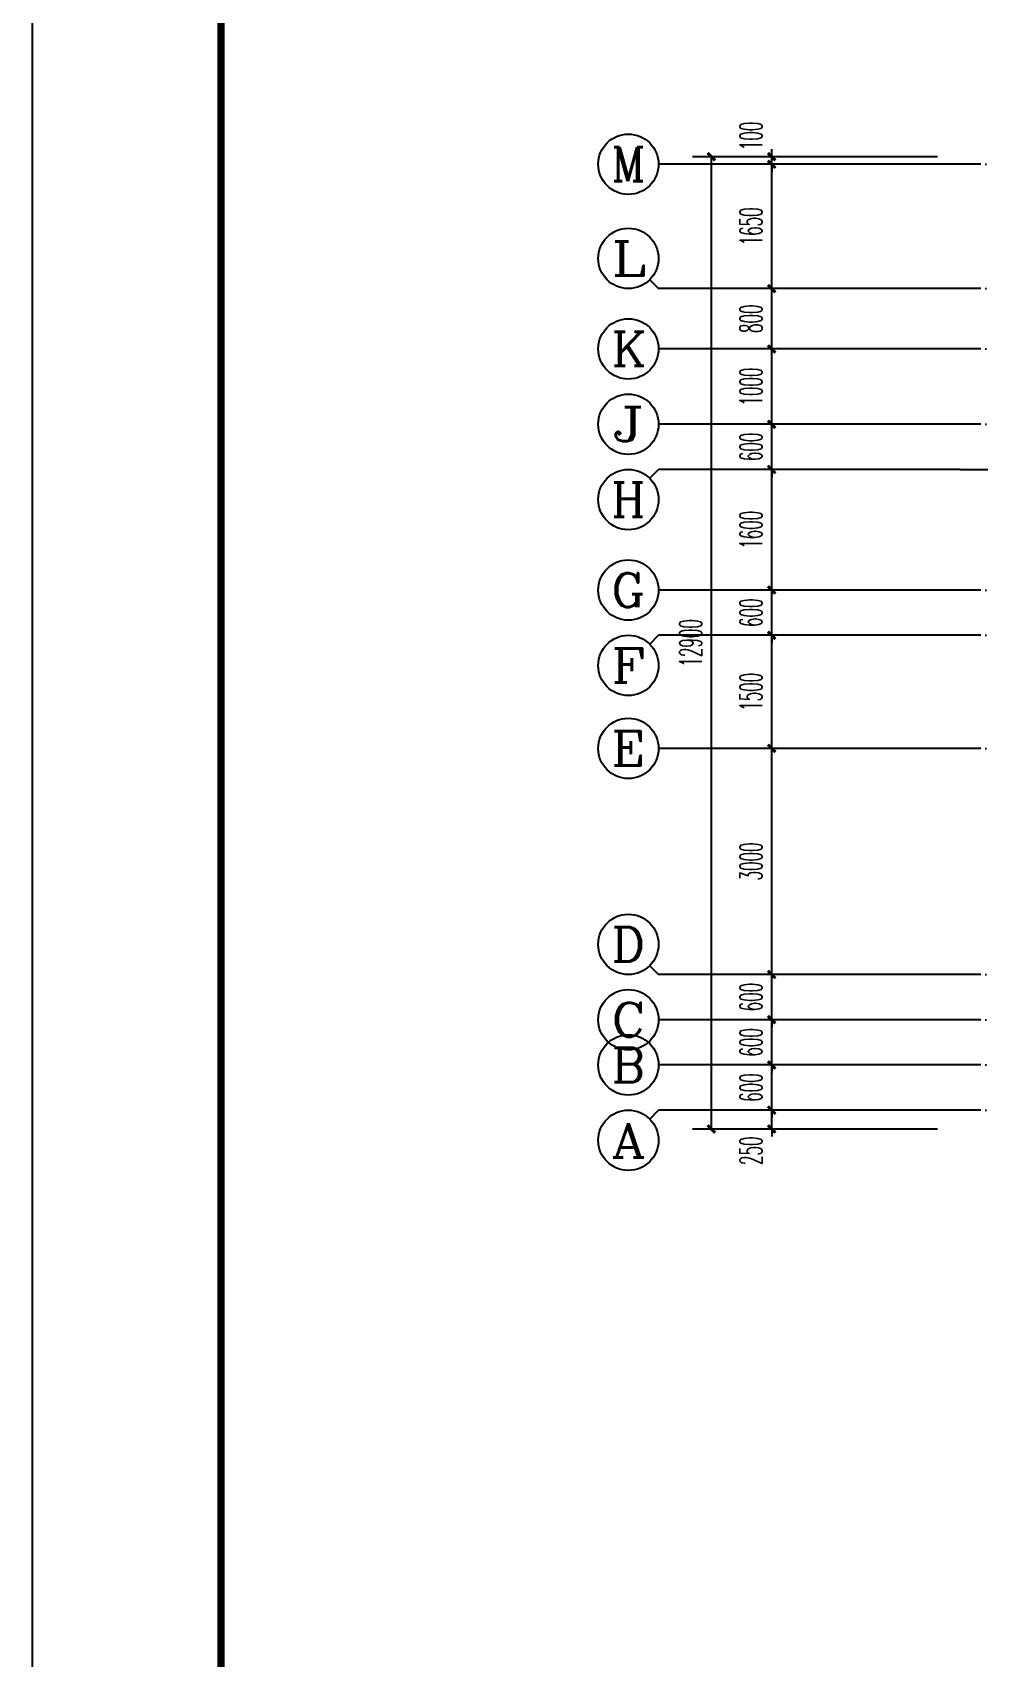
# Model space of a CAD drawing. Extents: x 27938 to 1507990, y 110129 to 923079.
# Drawn here: x 813614 to 826160, y 433771 to 455330 of the extents above; entities that cross this region are included whole.
import ezdxf
from ezdxf.enums import TextEntityAlignment as Align

# ---------------------------------------------------------------- set-up
doc = ezdxf.new("R2010")
doc.units = 0
doc.header["$LTSCALE"] = 1000
doc.header["$MEASUREMENT"] = 0
doc.linetypes.add('DOTE', pattern=[2.42, 2, -0.2, 0.02, -0.2])
for name, color, linetype in [('AXIS', 3, 'Continuous'), ('AXIS_TEXT', 7, 'Continuous'), ('DOTE', 1, 'Continuous'), ('图框', 140, 'Continuous')]:
    doc.layers.add(name, color=color, linetype=linetype)
doc.layers.add('yichutu', color=7, linetype='Continuous', true_color=0xffffff, plot=False)
doc.styles.add('_TCH_AXIS', font='COMPLEX', dxfattribs={"bigfont": 'GBCBIG'})
doc.styles.add('_TCH_DIM_T3', font='SIMPLEX.shx', dxfattribs={"width": 0.494118, "bigfont": 'GBCBIG.shx'})
doc.styles.add('COMPLEX', font='COMPLEX')
doc.dimstyles.new('_TCH_ARCH&&100', dxfattribs={"dimtxt": 297.5, "dimasz": 100, "dimexe": 250, "dimexo": 300, "dimgap": 126.25, "dimtad": 1, "dimdec": 0, "dimzin": 0, "dimdsep": 46, "dimtxsty": '_TCH_DIM_T3', "dimblk": 'ARCHTICK', "dimcen": 0.09, "dimclrt": 4, "dimazin": 2, "dimtfac": 1, "dimtdec": 0, "dimtix": 1, "dimtmove": 2, "dimatfit": 3, "dimfxl": 100, "dimtolj": 1, "dimtzin": 0, "dimarcsym": 0})

# ---------------------------------------------------------------- blocks, each defined once
blk = doc.blocks.new('TK')
at = {"layer": '图框'}
blk.add_lwpolyline([(465375, 548714), (549475, 548714), (549475, 489314), (465375, 489314)], close=True, dxfattribs=at)
blk.add_lwpolyline([(465375, 548714), (549475, 548714), (549475, 489314), (465375, 489314)], close=True, dxfattribs=at)
at = {"layer": '图框', "const_width": 100}
blk.add_lwpolyline([(548475, 490314), (548475, 547714), (467875, 547714), (467875, 490314)], close=True, dxfattribs=at)
blk = doc.blocks.new('yct-841-594-84100-59399.9999999999-100-1000.0')
at = {"layer": 'yichutu', "color": 7, "true_color": 0xffffff}
blk.add_lwpolyline([(0, 0), (0, 59400), (84100, 59400), (84100, 0)], close=True, dxfattribs=at)
blk = doc.blocks.new('GDGDGDSDA')
at = {"layer": 'DOTE', "color": 0, "linetype": 'DOTE', "ltscale": 0.3}
for p, q in [((471335, 374108), (417335, 374108)), ((471335, 372458), (417335, 372458)), ((471335, 371658), (417335, 371658)), ((471335, 370658), (417335, 370658)), ((417335, 370059), (471335, 370059)), ((471335, 368458), (417335, 368458)), ((471335, 367858), (417335, 367858)), ((471335, 366358), (417335, 366358)), ((471335, 363358), (417335, 363358)), ((471335, 362758), (417335, 362758)), ((471335, 362158), (417335, 362158)), ((471335, 361558), (417335, 361558))]:
    blk.add_line(p, q, dxfattribs=at)
blk = doc.blocks.new('_ArchTick')
at = {"color": 0, "linetype": 'ByBlock', "const_width": 0.4}
blk.add_lwpolyline([(-0.5, -0.5), (0.5, 0.5)], dxfattribs=at)
blk = doc.blocks.new('*D911')
at = {"layer": 'AXIS', "color": 0, "lineweight": -2}
for p, q in [((823417, 441032), (823417, 441132)), ((825617, 441032), (823167, 441032)), ((823417, 440782), (823417, 441032)), ((825617, 440782), (823167, 440782)), ((823417, 440782), (823417, 440682))]:
    blk.add_line(p, q, dxfattribs=at)
at = {"layer": 'Defpoints', "color": 0}
for p in [(823417, 441032), (825917, 441032), (825917, 440782)]:
    blk.add_point(p, dxfattribs=at)
at = {"layer": 'AXIS', "color": 0, "lineweight": -2, "xscale": 100, "yscale": 100, "zscale": 100}
for p, rotation in [((823417, 441032), 270), ((823417, 440782), 90)]:
    blk.add_blockref('_ArchTick', p, dxfattribs=dict(at, rotation=rotation))
at = {"layer": 'AXIS', "color": 4, "insert": (823142, 440493), "char_height": 297.5, "attachment_point": 5, "rotation": 90, "style": '_TCH_DIM_T3'}
blk.add_mtext('\\A1;250', dxfattribs=at)
blk = doc.blocks.new('*D912')
at = {"layer": 'AXIS', "color": 0, "lineweight": -2}
for p, q in [((825617, 441632), (823167, 441632)), ((823417, 441632), (823417, 441732)), ((823417, 441032), (823417, 441632)), ((825617, 441032), (823167, 441032)), ((823417, 441032), (823417, 440932))]:
    blk.add_line(p, q, dxfattribs=at)
at = {"layer": 'Defpoints', "color": 0}
for p in [(823417, 441632), (825917, 441632), (825917, 441032)]:
    blk.add_point(p, dxfattribs=at)
at = {"layer": 'AXIS', "color": 0, "lineweight": -2, "xscale": 100, "yscale": 100, "zscale": 100}
for p, rotation in [((823417, 441632), 270), ((823417, 441032), 90)]:
    blk.add_blockref('_ArchTick', p, dxfattribs=dict(at, rotation=rotation))
at = {"layer": 'AXIS', "color": 4, "insert": (823142, 441332), "char_height": 297.5, "attachment_point": 5, "rotation": 90, "style": '_TCH_DIM_T3'}
blk.add_mtext('\\A1;600', dxfattribs=at)
blk = doc.blocks.new('*D913')
at = {"layer": 'AXIS', "color": 0, "lineweight": -2}
for p, q in [((825617, 442232), (823167, 442232)), ((823417, 442232), (823417, 442332)), ((823417, 441632), (823417, 442232)), ((825617, 441632), (823167, 441632)), ((823417, 441632), (823417, 441532))]:
    blk.add_line(p, q, dxfattribs=at)
at = {"layer": 'Defpoints', "color": 0}
for p in [(823417, 442232), (825917, 442232), (825917, 441632)]:
    blk.add_point(p, dxfattribs=at)
at = {"layer": 'AXIS', "color": 0, "lineweight": -2, "xscale": 100, "yscale": 100, "zscale": 100}
for p, rotation in [((823417, 442232), 270), ((823417, 441632), 90)]:
    blk.add_blockref('_ArchTick', p, dxfattribs=dict(at, rotation=rotation))
at = {"layer": 'AXIS', "color": 4, "insert": (823142, 441932), "char_height": 297.5, "attachment_point": 5, "rotation": 90, "style": '_TCH_DIM_T3'}
blk.add_mtext('\\A1;600', dxfattribs=at)
blk = doc.blocks.new('*D914')
at = {"layer": 'AXIS', "color": 0, "lineweight": -2}
for p, q in [((825617, 442832), (823167, 442832)), ((823417, 442832), (823417, 442932)), ((823417, 442232), (823417, 442832)), ((825617, 442232), (823167, 442232)), ((823417, 442232), (823417, 442132))]:
    blk.add_line(p, q, dxfattribs=at)
at = {"layer": 'Defpoints', "color": 0}
for p in [(823417, 442832), (825917, 442832), (825917, 442232)]:
    blk.add_point(p, dxfattribs=at)
at = {"layer": 'AXIS', "color": 0, "lineweight": -2, "xscale": 100, "yscale": 100, "zscale": 100}
for p, rotation in [((823417, 442832), 270), ((823417, 442232), 90)]:
    blk.add_blockref('_ArchTick', p, dxfattribs=dict(at, rotation=rotation))
at = {"layer": 'AXIS', "color": 4, "insert": (823142, 442532), "char_height": 297.5, "attachment_point": 5, "rotation": 90, "style": '_TCH_DIM_T3'}
blk.add_mtext('\\A1;600', dxfattribs=at)
blk = doc.blocks.new('*D915')
at = {"layer": 'AXIS', "color": 0, "lineweight": -2}
for p, q in [((825617, 445832), (823167, 445832)), ((823417, 442832), (823417, 445832)), ((825617, 442832), (823167, 442832))]:
    blk.add_line(p, q, dxfattribs=at)
at = {"layer": 'Defpoints', "color": 0}
for p in [(823417, 445832), (825917, 445832), (825917, 442832)]:
    blk.add_point(p, dxfattribs=at)
at = {"layer": 'AXIS', "color": 0, "lineweight": -2, "xscale": 100, "yscale": 100, "zscale": 100}
for p, rotation in [((823417, 445832), 90), ((823417, 442832), 270)]:
    blk.add_blockref('_ArchTick', p, dxfattribs=dict(at, rotation=rotation))
at = {"layer": 'AXIS', "color": 4, "insert": (823142, 444332), "char_height": 297.5, "attachment_point": 5, "rotation": 90, "style": '_TCH_DIM_T3'}
blk.add_mtext('\\A1;3000', dxfattribs=at)
blk = doc.blocks.new('*D916')
at = {"layer": 'AXIS', "color": 0, "lineweight": -2}
for p, q in [((825617, 447332), (823167, 447332)), ((823417, 445832), (823417, 447332)), ((825617, 445832), (823167, 445832))]:
    blk.add_line(p, q, dxfattribs=at)
at = {"layer": 'Defpoints', "color": 0}
for p in [(823417, 447332), (825917, 447332), (825917, 445832)]:
    blk.add_point(p, dxfattribs=at)
at = {"layer": 'AXIS', "color": 0, "lineweight": -2, "xscale": 100, "yscale": 100, "zscale": 100}
for p, rotation in [((823417, 447332), 90), ((823417, 445832), 270)]:
    blk.add_blockref('_ArchTick', p, dxfattribs=dict(at, rotation=rotation))
at = {"layer": 'AXIS', "color": 4, "insert": (823142, 446582), "char_height": 297.5, "attachment_point": 5, "rotation": 90, "style": '_TCH_DIM_T3'}
blk.add_mtext('\\A1;1500', dxfattribs=at)
blk = doc.blocks.new('*D917')
at = {"layer": 'AXIS', "color": 0, "lineweight": -2}
for p, q in [((823417, 447932), (823417, 448032)), ((825617, 447932), (823167, 447932)), ((823417, 447332), (823417, 447932)), ((825617, 447332), (823167, 447332)), ((823417, 447332), (823417, 447232))]:
    blk.add_line(p, q, dxfattribs=at)
at = {"layer": 'Defpoints', "color": 0}
for p in [(823417, 447932), (825917, 447932), (825917, 447332)]:
    blk.add_point(p, dxfattribs=at)
at = {"layer": 'AXIS', "color": 0, "lineweight": -2, "xscale": 100, "yscale": 100, "zscale": 100}
for p, rotation in [((823417, 447932), 270), ((823417, 447332), 90)]:
    blk.add_blockref('_ArchTick', p, dxfattribs=dict(at, rotation=rotation))
at = {"layer": 'AXIS', "color": 4, "insert": (823142, 447632), "char_height": 297.5, "attachment_point": 5, "rotation": 90, "style": '_TCH_DIM_T3'}
blk.add_mtext('\\A1;600', dxfattribs=at)
blk = doc.blocks.new('*D918')
at = {"layer": 'AXIS', "color": 0, "lineweight": -2}
for p, q in [((825617, 449532), (823167, 449532)), ((823417, 447932), (823417, 449532)), ((825617, 447932), (823167, 447932))]:
    blk.add_line(p, q, dxfattribs=at)
at = {"layer": 'Defpoints', "color": 0}
for p in [(823417, 449532), (825917, 449532), (825917, 447932)]:
    blk.add_point(p, dxfattribs=at)
at = {"layer": 'AXIS', "color": 0, "lineweight": -2, "xscale": 100, "yscale": 100, "zscale": 100}
for p, rotation in [((823417, 449532), 90), ((823417, 447932), 270)]:
    blk.add_blockref('_ArchTick', p, dxfattribs=dict(at, rotation=rotation))
at = {"layer": 'AXIS', "color": 4, "insert": (823142, 448732), "char_height": 297.5, "attachment_point": 5, "rotation": 90, "style": '_TCH_DIM_T3'}
blk.add_mtext('\\A1;1600', dxfattribs=at)
blk = doc.blocks.new('*D919')
at = {"layer": 'AXIS', "color": 0, "lineweight": -2}
for p, q in [((823417, 450132), (823417, 450232)), ((825617, 450132), (823167, 450132)), ((823417, 449532), (823417, 450132)), ((825617, 449532), (823167, 449532)), ((823417, 449532), (823417, 449432))]:
    blk.add_line(p, q, dxfattribs=at)
at = {"layer": 'Defpoints', "color": 0}
for p in [(823417, 450132), (825917, 450132), (825917, 449532)]:
    blk.add_point(p, dxfattribs=at)
at = {"layer": 'AXIS', "color": 0, "lineweight": -2, "xscale": 100, "yscale": 100, "zscale": 100}
for p, rotation in [((823417, 450132), 270), ((823417, 449532), 90)]:
    blk.add_blockref('_ArchTick', p, dxfattribs=dict(at, rotation=rotation))
at = {"layer": 'AXIS', "color": 4, "insert": (823142, 449832), "char_height": 297.5, "attachment_point": 5, "rotation": 90, "style": '_TCH_DIM_T3'}
blk.add_mtext('\\A1;600', dxfattribs=at)
blk = doc.blocks.new('*D920')
at = {"layer": 'AXIS', "color": 0, "lineweight": -2}
for p, q in [((825617, 451132), (823167, 451132)), ((823417, 450132), (823417, 451132)), ((825617, 450132), (823167, 450132))]:
    blk.add_line(p, q, dxfattribs=at)
at = {"layer": 'Defpoints', "color": 0}
for p in [(823417, 451132), (825917, 451132), (825917, 450132)]:
    blk.add_point(p, dxfattribs=at)
at = {"layer": 'AXIS', "color": 0, "lineweight": -2, "xscale": 100, "yscale": 100, "zscale": 100}
for p, rotation in [((823417, 451132), 90), ((823417, 450132), 270)]:
    blk.add_blockref('_ArchTick', p, dxfattribs=dict(at, rotation=rotation))
at = {"layer": 'AXIS', "color": 4, "insert": (823142, 450632), "char_height": 297.5, "attachment_point": 5, "rotation": 90, "style": '_TCH_DIM_T3'}
blk.add_mtext('\\A1;1000', dxfattribs=at)
blk = doc.blocks.new('*D921')
at = {"layer": 'AXIS', "color": 0, "lineweight": -2}
for p, q in [((825617, 451932), (823167, 451932)), ((823417, 451132), (823417, 451932)), ((825617, 451132), (823167, 451132))]:
    blk.add_line(p, q, dxfattribs=at)
at = {"layer": 'Defpoints', "color": 0}
for p in [(823417, 451932), (825917, 451932), (825917, 451132)]:
    blk.add_point(p, dxfattribs=at)
at = {"layer": 'AXIS', "color": 0, "lineweight": -2, "xscale": 100, "yscale": 100, "zscale": 100}
for p, rotation in [((823417, 451932), 90), ((823417, 451132), 270)]:
    blk.add_blockref('_ArchTick', p, dxfattribs=dict(at, rotation=rotation))
at = {"layer": 'AXIS', "color": 4, "insert": (823142, 451532), "char_height": 297.5, "attachment_point": 5, "rotation": 90, "style": '_TCH_DIM_T3'}
blk.add_mtext('\\A1;800', dxfattribs=at)
blk = doc.blocks.new('*D922')
at = {"layer": 'AXIS', "color": 0, "lineweight": -2}
for p, q in [((825617, 453582), (823167, 453582)), ((823417, 451932), (823417, 453582)), ((825617, 451932), (823167, 451932))]:
    blk.add_line(p, q, dxfattribs=at)
at = {"layer": 'Defpoints', "color": 0}
for p in [(823417, 453582), (825917, 453582), (825917, 451932)]:
    blk.add_point(p, dxfattribs=at)
at = {"layer": 'AXIS', "color": 0, "lineweight": -2, "xscale": 100, "yscale": 100, "zscale": 100}
for p, rotation in [((823417, 453582), 90), ((823417, 451932), 270)]:
    blk.add_blockref('_ArchTick', p, dxfattribs=dict(at, rotation=rotation))
at = {"layer": 'AXIS', "color": 4, "insert": (823142, 452757), "char_height": 297.5, "attachment_point": 5, "rotation": 90, "style": '_TCH_DIM_T3'}
blk.add_mtext('\\A1;1650', dxfattribs=at)
blk = doc.blocks.new('*D923')
at = {"layer": 'AXIS', "color": 0, "lineweight": -2}
for p, q in [((825617, 453682), (823167, 453682)), ((823417, 453682), (823417, 453782)), ((823417, 453582), (823417, 453682)), ((825617, 453582), (823167, 453582)), ((823417, 453582), (823417, 453482))]:
    blk.add_line(p, q, dxfattribs=at)
at = {"layer": 'Defpoints', "color": 0}
for p in [(823417, 453682), (825917, 453682), (825917, 453582)]:
    blk.add_point(p, dxfattribs=at)
at = {"layer": 'AXIS', "color": 0, "lineweight": -2, "xscale": 100, "yscale": 100, "zscale": 100}
for p, rotation in [((823417, 453682), 270), ((823417, 453582), 90)]:
    blk.add_blockref('_ArchTick', p, dxfattribs=dict(at, rotation=rotation))
at = {"layer": 'AXIS', "color": 4, "insert": (823142, 453957), "char_height": 297.5, "attachment_point": 5, "rotation": 90, "style": '_TCH_DIM_T3'}
blk.add_mtext('\\A1;100', dxfattribs=at)
blk = doc.blocks.new('*D924')
at = {"layer": 'AXIS', "color": 0, "lineweight": -2}
for p, q in [((825617, 453682), (822367, 453682)), ((822617, 440782), (822617, 453682)), ((825617, 440782), (822367, 440782))]:
    blk.add_line(p, q, dxfattribs=at)
at = {"layer": 'Defpoints', "color": 0}
for p in [(822617, 453682), (825917, 453682), (825917, 440782)]:
    blk.add_point(p, dxfattribs=at)
at = {"layer": 'AXIS', "color": 0, "lineweight": -2, "xscale": 100, "yscale": 100, "zscale": 100}
for p, rotation in [((822617, 453682), 90), ((822617, 440782), 270)]:
    blk.add_blockref('_ArchTick', p, dxfattribs=dict(at, rotation=rotation))
at = {"layer": 'AXIS', "color": 4, "insert": (822342, 447232), "char_height": 297.5, "attachment_point": 5, "rotation": 90, "style": '_TCH_DIM_T3'}
blk.add_mtext('\\A1;12900', dxfattribs=at)
blk = doc.blocks.new('_AXISO')
blk.add_circle((0, 0), 0.5)
at = {"layer": 'AXIS_TEXT', "style": 'COMPLEX', "width": 1.041667}
blk.add_attdef('A', text='', height=0.56, dxfattribs=at).set_placement((-0.25, -0.28), (0.25, -0.28), align=Align.FIT)

msp = doc.modelspace()

# ---------------------------------------------------------------- linework, layer by layer
at = {"layer": 'AXIS', "color": 8}
for p, q in [((825916.6, 453582.1), (821916.6, 453582.1)), ((821799.4, 452049.2), (821916.6, 451932.1)), ((825916.6, 451932.1), (821916.6, 451932.1)), ((825916.6, 451132.1), (821916.6, 451132.1)), ((825916.6, 450132.1), (821916.6, 450132.1)), ((821799.4, 449415.2), (821916.6, 449532.4)), ((825916.6, 449532.4), (821916.6, 449532.4)), ((825916.6, 447932.1), (821916.6, 447932.1)), ((821799.4, 447214.9), (821916.6, 447332.1)), ((825916.6, 447332.1), (821916.6, 447332.1)), ((825916.6, 445832.1), (821916.6, 445832.1)), ((821799.4, 442949.2), (821916.6, 442832.1)), ((825916.6, 442832.1), (821916.6, 442832.1)), ((825916.6, 442232.1), (821916.6, 442232.1)), ((825916.6, 441632.1), (821916.6, 441632.1)), ((821799.4, 440914.9), (821916.6, 441032.1)), ((825916.6, 441032.1), (821916.6, 441032.1))]:
    msp.add_line(p, q, dxfattribs=at)

# ---------------------------------------------------------------- block references
msp.add_blockref('TK', (348239.1, -78481.8))
ref = msp.add_blockref('_AXISO', (821516.6, 453582.1), dxfattribs=dict(at, xscale=800, yscale=800, zscale=800))
ref.add_attrib('A', 'M', dxfattribs={"layer": 'AXIS_TEXT', "color": 8, "ltscale": 0.5, "height": 452.5, "style": '_TCH_AXIS'}).set_placement((821290.3, 453355.8), (821742.9, 453355.8), align=Align.FIT)
ref = msp.add_blockref('_AXISO', (821516.6, 452332.1), dxfattribs=dict(at, xscale=800, yscale=800, zscale=800))
ref.add_attrib('A', 'L', dxfattribs={"layer": 'AXIS_TEXT', "color": 8, "ltscale": 0.5, "height": 452.5, "style": '_TCH_AXIS', "width": 1.4}).set_placement((821290.3, 452105.8), (821742.9, 452105.8), align=Align.FIT)
ref = msp.add_blockref('_AXISO', (821516.6, 451132.1), dxfattribs=dict(at, xscale=800, yscale=800, zscale=800))
ref.add_attrib('A', 'K', dxfattribs={"layer": 'AXIS_TEXT', "color": 8, "ltscale": 0.5, "height": 452.5, "style": '_TCH_AXIS', "width": 1.105263}).set_placement((821290.3, 450905.8), (821742.9, 450905.8), align=Align.FIT)
ref = msp.add_blockref('_AXISO', (821516.6, 450132.1), dxfattribs=dict(at, xscale=800, yscale=800, zscale=800))
ref.add_attrib('A', 'J', dxfattribs={"layer": 'AXIS_TEXT', "color": 8, "ltscale": 0.5, "height": 452.5, "style": '_TCH_AXIS', "width": 1.909091}).set_placement((821290.3, 449905.8), (821742.9, 449905.8), align=Align.FIT)
ref = msp.add_blockref('_AXISO', (821516.6, 449132.4), dxfattribs=dict(at, xscale=800, yscale=800, zscale=800))
ref.add_attrib('A', 'H', dxfattribs={"layer": 'AXIS_TEXT', "color": 8, "ltscale": 0.5, "height": 452.5, "style": '_TCH_AXIS', "width": 1.05}).set_placement((821290.3, 448906.1), (821742.9, 448906.1), align=Align.FIT)
ref = msp.add_blockref('_AXISO', (821516.6, 447932.1), dxfattribs=dict(at, xscale=800, yscale=800, zscale=800))
ref.add_attrib('A', 'G', dxfattribs={"layer": 'AXIS_TEXT', "color": 8, "ltscale": 0.5, "height": 452.5, "style": '_TCH_AXIS', "width": 1.166667}).set_placement((821290.3, 447705.8), (821742.9, 447705.8), align=Align.FIT)
ref = msp.add_blockref('_AXISO', (821516.6, 446932.1), dxfattribs=dict(at, xscale=800, yscale=800, zscale=800))
ref.add_attrib('A', 'F', dxfattribs={"layer": 'AXIS_TEXT', "color": 8, "ltscale": 0.5, "height": 452.5, "style": '_TCH_AXIS', "width": 1.3125}).set_placement((821290.3, 446705.8), (821742.9, 446705.8), align=Align.FIT)
ref = msp.add_blockref('_AXISO', (821516.6, 445832.1), dxfattribs=dict(at, xscale=800, yscale=800, zscale=800))
ref.add_attrib('A', 'E', dxfattribs={"layer": 'AXIS_TEXT', "color": 8, "ltscale": 0.5, "height": 452.5, "style": '_TCH_AXIS', "width": 1.3125}).set_placement((821290.3, 445605.8), (821742.9, 445605.8), align=Align.FIT)
ref = msp.add_blockref('_AXISO', (821516.6, 443232.1), dxfattribs=dict(at, xscale=800, yscale=800, zscale=800))
ref.add_attrib('A', 'D', dxfattribs={"layer": 'AXIS_TEXT', "color": 8, "ltscale": 0.5, "height": 452.5, "style": '_TCH_AXIS', "width": 1.235294}).set_placement((821290.3, 443005.8), (821742.9, 443005.8), align=Align.FIT)
ref = msp.add_blockref('_AXISO', (821516.6, 442232.1), dxfattribs=dict(at, xscale=800, yscale=800, zscale=800))
ref.add_attrib('A', 'C', dxfattribs={"layer": 'AXIS_TEXT', "color": 8, "ltscale": 0.5, "height": 452.5, "style": '_TCH_AXIS', "width": 1.4}).set_placement((821290.3, 442005.8), (821742.9, 442005.8), align=Align.FIT)
ref = msp.add_blockref('_AXISO', (821516.6, 441632.1), dxfattribs=dict(at, xscale=800, yscale=800, zscale=800))
ref.add_attrib('A', 'B', dxfattribs={"layer": 'AXIS_TEXT', "color": 8, "ltscale": 0.5, "height": 452.5, "style": '_TCH_AXIS', "width": 1.235294}).set_placement((821290.3, 441405.8), (821742.9, 441405.8), align=Align.FIT)
ref = msp.add_blockref('_AXISO', (821516.6, 440632.1), dxfattribs=dict(at, xscale=800, yscale=800, zscale=800))
ref.add_attrib('A', 'A', dxfattribs={"layer": 'AXIS_TEXT', "color": 8, "ltscale": 0.5, "height": 452.5, "style": '_TCH_AXIS', "width": 1.166667}).set_placement((821290.3, 440405.8), (821742.9, 440405.8), align=Align.FIT)
at = {"layer": 'DOTE', "color": 169}
msp.add_blockref('GDGDGDSDA', (408581.8, 79473.8), dxfattribs=at)
at = {"layer": 'yichutu'}
msp.add_blockref('yct-841-594-84100-59399.9999999999-100-1000.0', (813614.1, 410831.9), dxfattribs=at)

# ---------------------------------------------------------------- dimensions: what is measured, and where the dimension line sits
at = {"layer": 'AXIS', "color": 8}
for base, p1, p2, picture, middle in [((823416.6, 453682.1), (825916.6, 453582.1), (825916.6, 453682.1), '*D923', (823141.6, 453957.1)), ((823416.6, 441032.1), (825916.6, 440782.1), (825916.6, 441032.1), '*D911', (823141.6, 440493.1))]:
    dim = msp.add_linear_dim(base=base, p1=p1, p2=p2, angle=90, dimstyle='_TCH_ARCH&&100', dxfattribs=at)
    dim.commit()
    dim.dimension.update_dxf_attribs({"geometry": picture, "text_midpoint": middle, "dimtype": 129})
for p1, p2, distance, picture, middle in [((825916.6, 440782.1), (825916.6, 453682.1), 3300, '*D924', (822341.6, 447232.1)), ((825916.6, 451932.1), (825916.6, 453582.1), 2500, '*D922', (823141.6, 452757.1)), ((825916.6, 451132.1), (825916.6, 451932.1), 2500, '*D921', (823141.6, 451532.1)), ((825916.6, 450132.1), (825916.6, 451132.1), 2500, '*D920', (823141.6, 450632.1)), ((825916.6, 449532.4), (825916.6, 450132.1), 2500, '*D919', (823141.6, 449832.2)), ((825916.6, 447932.1), (825916.6, 449532.4), 2500, '*D918', (823141.6, 448732.2)), ((825916.6, 447332.1), (825916.6, 447932.1), 2500, '*D917', (823141.6, 447632.1)), ((825916.6, 445832.1), (825916.6, 447332.1), 2500, '*D916', (823141.6, 446582.1)), ((825916.6, 442832.1), (825916.6, 445832.1), 2500, '*D915', (823141.6, 444332.1)), ((825916.6, 442232.1), (825916.6, 442832.1), 2500, '*D914', (823141.6, 442532.1)), ((825916.6, 441632.1), (825916.6, 442232.1), 2500, '*D913', (823141.6, 441932.1)), ((825916.6, 441032.1), (825916.6, 441632.1), 2500, '*D912', (823141.6, 441332.1))]:
    dim = msp.add_aligned_dim(p1=p1, p2=p2, distance=distance, dimstyle='_TCH_ARCH&&100', dxfattribs=at)
    dim.commit()
    dim.dimension.update_dxf_attribs({"geometry": picture, "text_midpoint": middle})

doc.saveas('drawing.dxf')
